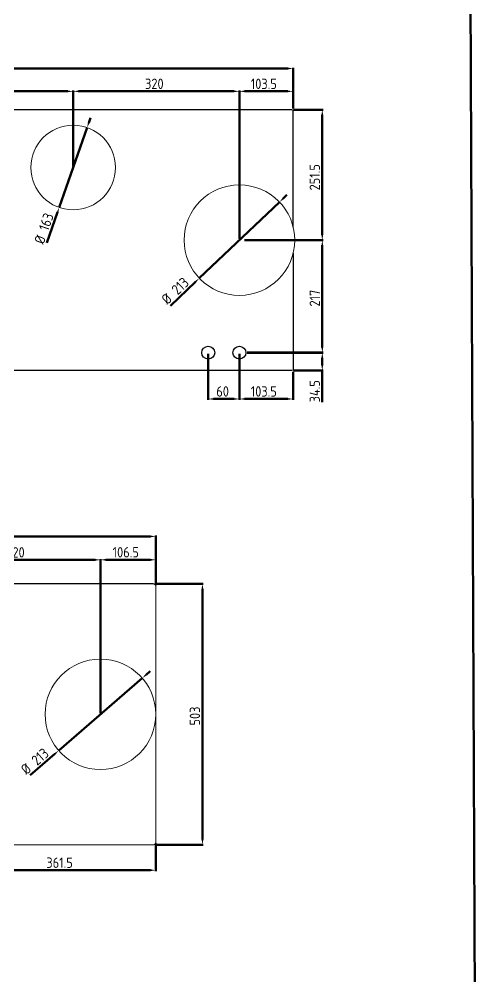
# Model space of a CAD drawing. Header units: millimetres. Extents: x 0 to 5589, y 0 to 7067.
# Drawn here: x 4704 to 5589, y 2586 to 4432 of the extents above; entities that cross this region are included whole.
import ezdxf

# ---------------------------------------------------------------- set-up
doc = ezdxf.new("R2010")
doc.units = ezdxf.units.MM
doc.linetypes.add('HIDDEN', pattern=[1.905, 1.27, -0.635])
for name, color, linetype, lineweight in [('BEM', 6, 'HIDDEN', 25), ('BEMATING', 5, 'Continuous', 50), ('CONTOUR', 255, 'HIDDEN', 25), ('SLD-0', 255, 'Continuous', 25)]:
    doc.layers.add(name, color=color, linetype=linetype, lineweight=lineweight)
doc.styles.add('SLDTEXTSTYLE0', font='ISOCP')
doc.styles.add('SLDTEXTSTYLE1', font='ISOCP', dxfattribs={"width": 0.96})
doc.dimstyles.new('SLDDIMSTYLE3', dxfattribs={"dimtxt": 20, "dimasz": 3.556, "dimexe": 0, "dimexo": 0.0625, "dimgap": 5, "dimtad": 1, "dimdec": 1, "dimrnd": 1e-09, "dimzin": 12, "dimdsep": 46, "dimtxsty": 'SLDTEXTSTYLE0', "dimblk1": 'NONE', "dimblk2": 'NONE', "dimsah": 1, "dimcen": 0.09, "dimadec": 0, "dimazin": 3, "dimtfac": 1, "dimtdec": 1, "dimtofl": 0, "dimtmove": 0, "dimatfit": 3, "dimldrblk": 'NONE', "dimfxl": 1, "dimfrac": 2, "dimtolj": 1, "dimtzin": 12, "dimarcsym": 0})
doc.dimstyles.new('SLDDIMSTYLE4', dxfattribs={"dimtxt": 20, "dimasz": 3.556, "dimexe": 0, "dimexo": 0.0625, "dimgap": 5, "dimtad": 1, "dimdec": 0, "dimrnd": 1e-09, "dimzin": 12, "dimdsep": 46, "dimtxsty": 'SLDTEXTSTYLE0', "dimblk1": 'NONE', "dimblk2": 'NONE', "dimsah": 1, "dimcen": 0.09, "dimadec": 0, "dimazin": 3, "dimtfac": 1, "dimtdec": 1, "dimtofl": 0, "dimtmove": 0, "dimatfit": 3, "dimldrblk": 'NONE', "dimfxl": 1, "dimfrac": 2, "dimtolj": 1, "dimtzin": 12, "dimarcsym": 0})
doc.dimstyles.new('SLDDIMSTYLE5', dxfattribs={"dimtxt": 20, "dimasz": 3.556, "dimexe": 0, "dimexo": 0.0625, "dimgap": 5, "dimtad": 1, "dimdec": 0, "dimrnd": 1e-09, "dimzin": 12, "dimdsep": 46, "dimtxsty": 'SLDTEXTSTYLE0', "dimblk1": 'NONE', "dimblk2": 'NONE', "dimsah": 1, "dimcen": 0, "dimadec": 0, "dimazin": 3, "dimtfac": 1, "dimtdec": 1, "dimtmove": 0, "dimatfit": 3, "dimldrblk": 'NONE', "dimfxl": 1, "dimfrac": 2, "dimtolj": 1, "dimtzin": 12, "dimarcsym": 0})

# ---------------------------------------------------------------- blocks, each defined once
blk = doc.blocks.new('_D_110')
at = {"layer": 'BEMATING'}
for p, q in [((5068.4, 3786.8), (5068.4, 3698.6)), ((5128.4, 3786.8), (5128.4, 3698.6)), ((5118.4, 3700.1), (5078.4, 3700.1))]:
    blk.add_line(p, q, dxfattribs=at)
for points in [[(5078.4, 3701.7), (5078.4, 3698.4), (5068.4, 3700.1)], [(5118.4, 3698.4), (5118.4, 3701.7), (5128.4, 3700.1)]]:
    blk.add_solid(points, dxfattribs=at)
at = {"layer": 'BEMATING', "insert": (5084, 3724.6), "char_height": 20, "attachment_point": 1, "style": 'SLDTEXTSTYLE1'}
blk.add_mtext('60', dxfattribs=at)
blk = doc.blocks.new('_None')
blk = doc.blocks.new('_D_117')
at = {"layer": 'BEMATING'}
for p, q in [((4498.4, 4148.8), (4498.4, 4294.7)), ((4508.4, 4293.2), (4798.4, 4293.2)), ((4808.4, 4148.8), (4808.4, 4294.7))]:
    blk.add_line(p, q, dxfattribs=at)
for points in [[(4508.4, 4294.8), (4508.4, 4291.5), (4498.4, 4293.2)], [(4798.4, 4291.5), (4798.4, 4294.8), (4808.4, 4293.2)]]:
    blk.add_solid(points, dxfattribs=at)
at = {"layer": 'BEMATING', "insert": (4633.8, 4317.7), "char_height": 20, "attachment_point": 1, "style": 'SLDTEXTSTYLE1'}
blk.add_mtext('310', dxfattribs=at)
blk = doc.blocks.new('_D_118')
at = {"layer": 'BEMATING'}
for p, q in [((4808.4, 4148.8), (4808.4, 4294.7)), ((4818.4, 4293.2), (5118.4, 4293.2)), ((5128.4, 4008.8), (5128.4, 4294.7))]:
    blk.add_line(p, q, dxfattribs=at)
for points in [[(4818.4, 4294.8), (4818.4, 4291.5), (4808.4, 4293.2)], [(5118.4, 4291.5), (5118.4, 4294.8), (5128.4, 4293.2)]]:
    blk.add_solid(points, dxfattribs=at)
at = {"layer": 'BEMATING', "insert": (4946.8, 4317.7), "char_height": 20, "attachment_point": 1, "style": 'SLDTEXTSTYLE1'}
blk.add_mtext('320', dxfattribs=at)
blk = doc.blocks.new('_D_119')
at = {"layer": 'BEMATING'}
for p, q in [((5212.8, 4086.6), (5220, 4093.5)), ((5205.5, 4079.7), (5051.2, 3932.9)), ((4995.6, 3879.9), (5044, 3926))]:
    blk.add_line(p, q, dxfattribs=at)
for points in [[(5211.6, 4087.8), (5213.9, 4085.4), (5205.5, 4079.7)], [(5042.8, 3927.2), (5045.1, 3924.8), (5051.2, 3932.9)]]:
    blk.add_solid(points, dxfattribs=at)
at = {"layer": 'BEMATING', "char_height": 20, "attachment_point": 1, "rotation": 43.5821, "style": 'SLDTEXTSTYLE1'}
for s, insert in [('213', (4995.8, 3913.9)), ('%%c', (4976.1, 3895.2))]:
    blk.add_mtext(s, dxfattribs=dict(at, insert=insert))
blk = doc.blocks.new('_D_120')
at = {"layer": 'BEMATING'}
for p, q in [((4838.5, 4232.7), (4841.8, 4242.2)), ((4835.2, 4223.3), (4781.6, 4069.4)), ((4757.7, 4000.9), (4778.3, 4059.9))]:
    blk.add_line(p, q, dxfattribs=at)
for points in [[(4836.9, 4233.3), (4840.1, 4232.2), (4835.2, 4223.3)], [(4779.8, 4059.4), (4776.7, 4060.5), (4781.6, 4069.4)]]:
    blk.add_solid(points, dxfattribs=at)
at = {"layer": 'BEMATING', "char_height": 20, "attachment_point": 1, "rotation": 70.7757, "style": 'SLDTEXTSTYLE1'}
for s, insert in [('163', (4741.6, 4029.2)), ('%%c', (4732.7, 4003.6))]:
    blk.add_mtext(s, dxfattribs=dict(at, insert=insert))
blk = doc.blocks.new('_D_234')
at = {"layer": 'BEMATING'}
for p, q in [((5128.4, 4008.8), (5128.4, 4294.7)), ((5138.4, 4293.2), (5221.9, 4293.2)), ((5231.9, 4259.9), (5231.9, 4294.7))]:
    blk.add_line(p, q, dxfattribs=at)
for points in [[(5138.4, 4294.8), (5138.4, 4291.5), (5128.4, 4293.2)], [(5221.9, 4294.8), (5221.9, 4291.5), (5231.9, 4293.2)]]:
    blk.add_solid(points, dxfattribs=at)
at = {"layer": 'BEMATING', "insert": (5150.3, 4317.6), "char_height": 20, "attachment_point": 1, "style": 'SLDTEXTSTYLE1'}
blk.add_mtext('103.5', dxfattribs=at)
blk = doc.blocks.new('_D_235')
at = {"layer": 'BEMATING'}
for p, q in [((5128.4, 3786.8), (5128.4, 3698.6)), ((5231.9, 3752.7), (5231.9, 3698.6)), ((5138.4, 3700.1), (5221.9, 3700.1))]:
    blk.add_line(p, q, dxfattribs=at)
for points in [[(5138.4, 3701.7), (5138.4, 3698.4), (5128.4, 3700.1)], [(5221.9, 3698.4), (5221.9, 3701.7), (5231.9, 3700.1)]]:
    blk.add_solid(points, dxfattribs=at)
at = {"layer": 'BEMATING', "insert": (5150.3, 3724.6), "char_height": 20, "attachment_point": 1, "style": 'SLDTEXTSTYLE1'}
blk.add_mtext('103.5', dxfattribs=at)
blk = doc.blocks.new('_D_237')
at = {"layer": 'BEMATING'}
for p, q in [((4074.9, 4259.9), (4074.9, 4338.7)), ((4084.9, 4337.2), (5221.9, 4337.2)), ((5231.9, 4260.3), (5231.9, 4338.7))]:
    blk.add_line(p, q, dxfattribs=at)
for points in [[(4084.9, 4338.9), (4084.9, 4335.5), (4074.9, 4337.2)], [(5221.9, 4338.9), (5221.9, 4335.5), (5231.9, 4337.2)]]:
    blk.add_solid(points, dxfattribs=at)
at = {"layer": 'BEMATING', "insert": (4628.7, 4361.7), "char_height": 20, "attachment_point": 1, "style": 'SLDTEXTSTYLE1'}
blk.add_mtext('1157', dxfattribs=at)
blk = doc.blocks.new('_D_271')
at = {"layer": 'BEMATING'}
for p, q in [((5143.5, 3789.6), (5289.5, 3789.6)), ((5288, 3779.6), (5288, 3764.8)), ((5232.4, 3754.8), (5289.5, 3754.8)), ((5288, 3754.8), (5288, 3694))]:
    blk.add_line(p, q, dxfattribs=at)
for points in [[(5286.4, 3779.6), (5289.7, 3779.6), (5288, 3789.6)], [(5286.4, 3764.8), (5289.7, 3764.8), (5288, 3754.8)]]:
    blk.add_solid(points, dxfattribs=at)
at = {"layer": 'BEMATING', "insert": (5263.5, 3693.6), "char_height": 20, "attachment_point": 1, "rotation": 90, "style": 'SLDTEXTSTYLE1'}
blk.add_mtext('34.5', dxfattribs=at)
blk = doc.blocks.new('_D_272')
at = {"layer": 'BEMATING'}
for p, q in [((5138.5, 4006.3), (5289.6, 4006.3)), ((5288.1, 3799.3), (5288.1, 3996.3)), ((5143.5, 3789.3), (5289.6, 3789.3))]:
    blk.add_line(p, q, dxfattribs=at)
for points in [[(5286.4, 3996.3), (5289.7, 3996.3), (5288.1, 4006.3)], [(5286.4, 3799.3), (5289.7, 3799.3), (5288.1, 3789.3)]]:
    blk.add_solid(points, dxfattribs=at)
at = {"layer": 'BEMATING', "insert": (5263.6, 3878.3), "char_height": 20, "attachment_point": 1, "rotation": 90, "style": 'SLDTEXTSTYLE1'}
blk.add_mtext('217', dxfattribs=at)
blk = doc.blocks.new('_D_273')
at = {"layer": 'BEMATING'}
for p, q in [((5232.4, 4257.8), (5289.5, 4257.8)), ((5288, 4016.2), (5288, 4247.8)), ((5138.5, 4006.2), (5289.5, 4006.2))]:
    blk.add_line(p, q, dxfattribs=at)
for points in [[(5286.3, 4247.8), (5289.7, 4247.8), (5288, 4257.8)], [(5286.3, 4016.2), (5289.7, 4016.2), (5288, 4006.2)]]:
    blk.add_solid(points, dxfattribs=at)
at = {"layer": 'BEMATING', "insert": (5263.5, 4102.2), "char_height": 20, "attachment_point": 1, "rotation": 90, "style": 'SLDTEXTSTYLE1'}
blk.add_mtext('251.5', dxfattribs=at)
blk = doc.blocks.new('_D_319')
at = {"layer": 'BEMATING'}
for p, q in [((4541, 3234.6), (4541, 3391.4)), ((4551, 3389.9), (4851, 3389.9)), ((4861, 3094.6), (4861, 3391.4))]:
    blk.add_line(p, q, dxfattribs=at)
for points in [[(4551, 3391.6), (4551, 3388.3), (4541, 3389.9)], [(4851, 3388.3), (4851, 3391.6), (4861, 3389.9)]]:
    blk.add_solid(points, dxfattribs=at)
at = {"layer": 'BEMATING', "insert": (4679.3, 3414.4), "char_height": 20, "attachment_point": 1, "style": 'SLDTEXTSTYLE1'}
blk.add_mtext('320', dxfattribs=at)
blk = doc.blocks.new('_D_321')
at = {"layer": 'BEMATING'}
for p, q in [((4969.9, 3343.6), (5058.8, 3343.6)), ((5057.3, 2850.6), (5057.3, 3333.6)), ((4970.1, 2840.6), (5058.8, 2840.6))]:
    blk.add_line(p, q, dxfattribs=at)
for points in [[(5059, 3333.6), (5055.6, 3333.6), (5057.3, 3343.6)], [(5055.6, 2850.6), (5059, 2850.6), (5057.3, 2840.6)]]:
    blk.add_solid(points, dxfattribs=at)
at = {"layer": 'BEMATING', "insert": (5032.8, 3070.5), "char_height": 20, "attachment_point": 1, "rotation": 90, "style": 'SLDTEXTSTYLE1'}
blk.add_mtext('503', dxfattribs=at)
blk = doc.blocks.new('_D_322')
at = {"layer": 'BEMATING'}
for p, q in [((4114.5, 3341.1), (4114.5, 3436.6)), ((4124.5, 3435.1), (4957.5, 3435.1)), ((4967.5, 3341.1), (4967.5, 3436.6))]:
    blk.add_line(p, q, dxfattribs=at)
for points in [[(4124.5, 3436.8), (4124.5, 3433.4), (4114.5, 3435.1)], [(4957.5, 3433.4), (4957.5, 3436.8), (4967.5, 3435.1)]]:
    blk.add_solid(points, dxfattribs=at)
at = {"layer": 'BEMATING', "insert": (4519.3, 3459.6), "char_height": 20, "attachment_point": 1, "style": 'SLDTEXTSTYLE1'}
blk.add_mtext('853', dxfattribs=at)
blk = doc.blocks.new('_D_324')
at = {"layer": 'BEMATING'}
for p, q in [((4941.4, 3161.9), (4780.5, 3022.3)), ((4948.9, 3168.5), (4956.5, 3175)), ((4725.8, 2974.7), (4773, 3015.7))]:
    blk.add_line(p, q, dxfattribs=at)
for points in [[(4947.8, 3169.7), (4950, 3167.2), (4941.4, 3161.9)], [(4774.1, 3014.5), (4771.9, 3017), (4780.5, 3022.3)]]:
    blk.add_solid(points, dxfattribs=at)
at = {"layer": 'BEMATING', "char_height": 20, "attachment_point": 1, "rotation": 40.9654, "style": 'SLDTEXTSTYLE1'}
for s, insert in [('213', (4725.9, 3007.3)), ('%%c', (4705.4, 2989.5))]:
    blk.add_mtext(s, dxfattribs=dict(at, insert=insert))
blk = doc.blocks.new('_D_326')
at = {"layer": 'BEMATING'}
for p, q in [((4861, 3094.6), (4861, 3391.5)), ((4871, 3390), (4957.5, 3390)), ((4967.5, 3341.1), (4967.5, 3391.5))]:
    blk.add_line(p, q, dxfattribs=at)
for points in [[(4871, 3391.7), (4871, 3388.3), (4861, 3390)], [(4957.5, 3388.3), (4957.5, 3391.7), (4967.5, 3390)]]:
    blk.add_solid(points, dxfattribs=at)
at = {"layer": 'BEMATING', "insert": (4884.3, 3414.5), "char_height": 20, "attachment_point": 1, "style": 'SLDTEXTSTYLE1'}
blk.add_mtext('106.5', dxfattribs=at)
blk = doc.blocks.new('_D_333')
at = {"layer": 'BEMATING'}
for p, q in [((4606, 2872.6), (4606, 2790)), ((4967.5, 2843.1), (4967.5, 2790)), ((4616, 2791.5), (4957.5, 2791.5))]:
    blk.add_line(p, q, dxfattribs=at)
for points in [[(4616, 2793.2), (4616, 2789.9), (4606, 2791.5)], [(4957.5, 2789.9), (4957.5, 2793.2), (4967.5, 2791.5)]]:
    blk.add_solid(points, dxfattribs=at)
at = {"layer": 'BEMATING', "insert": (4756.8, 2816), "char_height": 20, "attachment_point": 1, "style": 'SLDTEXTSTYLE1'}
blk.add_mtext('361.5', dxfattribs=at)

msp = doc.modelspace()

# ---------------------------------------------------------------- linework, layer by layer
at = {"layer": 'BEM', "linetype": 'HIDDEN', "lineweight": 25}
for p, q in [((5229.89, 4257.82), (4076.89, 4257.82)), ((5231.89, 4031.41), (5231.89, 4257.4)), ((5231.89, 3981.21), (5231.89, 3755.23)), ((5229.89, 3754.82), (4076.89, 3754.82))]:
    msp.add_line(p, q, dxfattribs=at)
at = {"layer": 'BEM', "linetype": 'HIDDEN'}
msp.add_line((4962.45, 3343.61), (4119.45, 3343.61), dxfattribs=at)
at = {"layer": 'BEM', "linetype": 'HIDDEN', "lineweight": 18}
for p, q in [((4967.45, 2845.61), (4967.45, 3338.61)), ((4119.45, 2840.61), (4962.45, 2840.61))]:
    msp.add_line(p, q, dxfattribs=at)
for centre, start, end in [((4962.45, 3338.61), 0, 90), ((4962.45, 2845.61), 270, 0)]:
    msp.add_arc(centre, 5, start, end, dxfattribs=at)
at = {"layer": 'BEMATING'}
msp.add_line((5564.08, 6877.71), (5589.41, 548.24), dxfattribs=at)
at = {"layer": 'CONTOUR', "color": 7, "linetype": 'Continuous', "lineweight": 18}
for centre, radius in [((4808.39, 4146.32), 81.5), ((5128.39, 4006.31), 106.5)]:
    msp.add_circle(centre, radius, dxfattribs=at)
at = {"layer": 'CONTOUR', "color": 7, "linetype": 'Continuous', "lineweight": 25}
for centre in [(5068.39, 3789.32), (5128.39, 3789.32)]:
    msp.add_circle(centre, 12.5, dxfattribs=at)
at = {"layer": 'SLD-0', "lineweight": 18}
msp.add_circle((4860.95, 3092.11), 106.5, dxfattribs=at)

# ---------------------------------------------------------------- dimensions: what is measured, and where the dimension line sits
at = {"layer": 'BEMATING'}
for base, p1, p2, dimstyle, picture, middle in [((4074.89, 4350.19), (5231.89, 4257.82), (4074.89, 4257.4), 'SLDDIMSTYLE4', '_D_237', (4653.39, 4350.19)), ((4498.39, 4306.17), (4808.39, 4146.32), (4498.39, 4146.32), 'SLDDIMSTYLE4', '_D_117', (4653.39, 4306.17)), ((4808.39, 4306.17), (5128.39, 4006.31), (4808.39, 4146.32), 'SLDDIMSTYLE4', '_D_118', (4968.39, 4306.17)), ((5128.39, 4306.16), (5231.89, 4257.4), (5128.39, 4006.31), 'SLDDIMSTYLE3', '_D_234', (5180.14, 4306.16)), ((5128.39, 3713.07), (5068.39, 3789.32), (5128.39, 3789.32), 'SLDDIMSTYLE4', '_D_110', (5098.39, 3713.07)), ((5128.39, 3713.08), (5231.89, 3755.23), (5128.39, 3789.32), 'SLDDIMSTYLE3', '_D_235', (5180.14, 3713.08)), ((4114.45, 3435.08), (4967.45, 3338.61), (4114.45, 3338.61), 'SLDDIMSTYLE4', '_D_322', (4540.95, 3435.08)), ((4540.95, 3402.92), (4860.95, 3092.11), (4540.95, 3232.11), 'SLDDIMSTYLE4', '_D_319', (4700.95, 3402.92)), ((4860.95, 3390), (4967.45, 3338.61), (4860.95, 3092.11), 'SLDDIMSTYLE3', '_D_326', (4914.2, 3390)), ((4605.95, 2804.55), (4967.45, 2845.61), (4605.95, 2875.11), 'SLDDIMSTYLE3', '_D_333', (4786.7, 2804.55))]:
    dim = msp.add_linear_dim(base=base, p1=p1, p2=p2, dimstyle=dimstyle, dxfattribs=at)
    dim.commit()
    dim.dimension.update_dxf_attribs({"geometry": picture, "text_midpoint": middle, "dimtype": 160})
for base, p1, p2, dimstyle, picture, middle in [((5275, 4006.24), (5229.89, 4257.82), (5136, 4006.24), 'SLDDIMSTYLE3', '_D_273', (5275, 4132.03)), ((5275.05, 3789.32), (5136.04, 4006.31), (5141.04, 3789.32), 'SLDDIMSTYLE4', '_D_272', (5275.05, 3897.81)), ((5275.03, 3789.63), (5229.89, 3754.82), (5141.04, 3789.63), 'SLDDIMSTYLE3', '_D_271', (5275.03, 3719.4)), ((5044.3, 2840.6), (4967.44, 3343.57), (4967.61, 2840.6), 'SLDDIMSTYLE4', '_D_321', (5044.3, 3092.09))]:
    dim = msp.add_linear_dim(base=base, p1=p1, p2=p2, angle=90, dimstyle=dimstyle, dxfattribs=at)
    dim.commit()
    dim.dimension.update_dxf_attribs({"geometry": picture, "text_midpoint": middle, "dimtype": 160})
for p1, picture, middle in [((123.44, 106.45), '_D_120', (4754.04, 4029.95)), ((167.85, 131.13), '_D_119', (5007.21, 3908.94)), ((179.72, 114.32), '_D_324', (4737.07, 3001.77))]:
    dim = msp.add_diameter_dim_2p(p1=p1, p2=(0, 0), dimstyle='SLDDIMSTYLE5', dxfattribs=at)
    dim.commit()
    dim.dimension.update_dxf_attribs({"geometry": picture, "text_midpoint": middle, "dimtype": 163})

doc.saveas('drawing.dxf')
